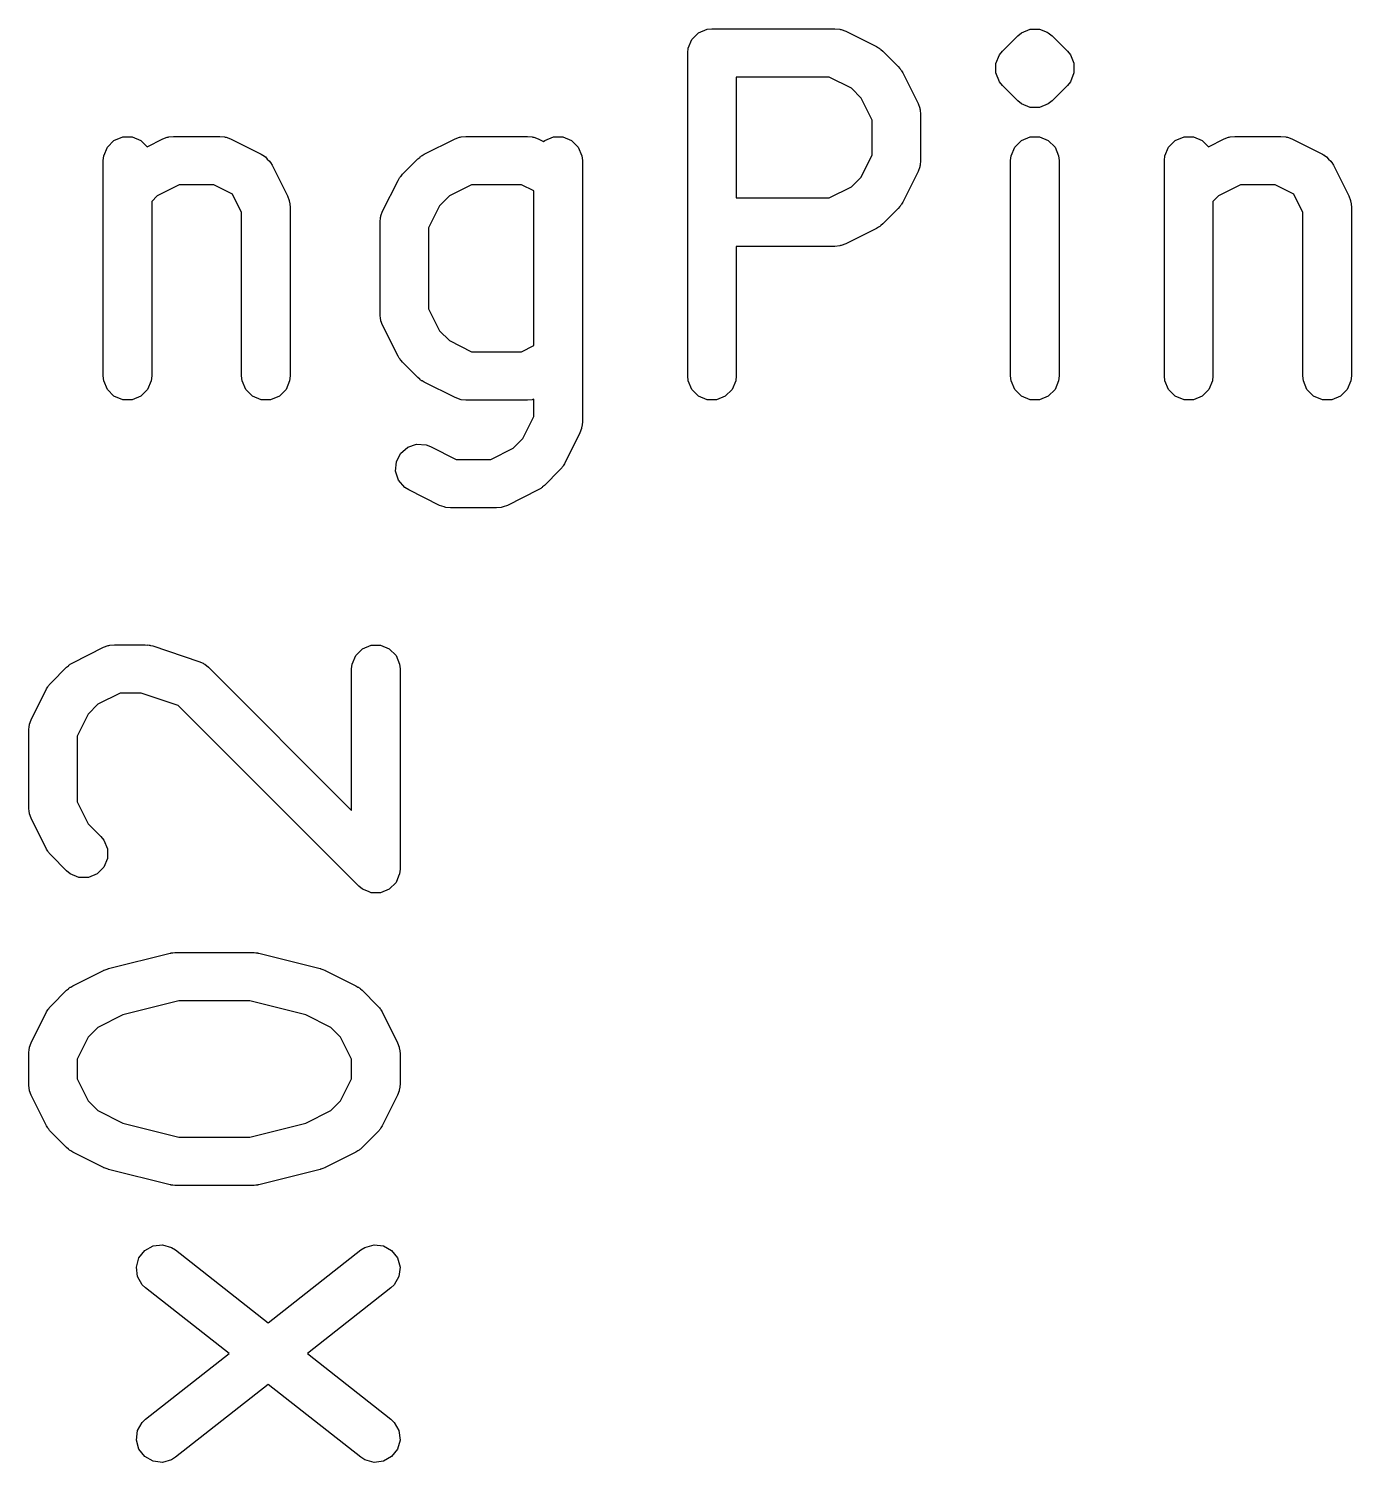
# Model space of a CAD drawing. Extents: x 0.58 to 7.69, y -5.21 to -0.56.
# Drawn here: x 7.1463 to 7.3076, y -0.7365 to -0.5617 of the extents above; entities that cross this region are included whole.
import ezdxf

# ---------------------------------------------------------------- set-up
doc = ezdxf.new("R2010")
doc.units = 0
doc.header["$MEASUREMENT"] = 0
doc.layers.add('BLACK', color=7, linetype='CONTINUOUS')

msp = doc.modelspace()

# ---------------------------------------------------------------- linework, layer by layer
at = {"layer": 'BLACK', "linetype": 'CONTINUOUS'}
for p, q in [((7.22717, -0.56306), (7.22798, -0.56225)), ((7.22798, -0.56225), (7.22905, -0.56181)), ((7.22905, -0.56181), (7.22962, -0.56175)), ((7.22962, -0.56175), (7.24462, -0.56175)), ((7.24462, -0.56175), (7.2452, -0.56181)), ((7.2452, -0.56181), (7.2453, -0.56185)), ((7.2453, -0.56185), (7.2454, -0.56185)), ((7.2454, -0.56185), (7.24594, -0.56206)), ((7.24594, -0.56206), (7.24969, -0.56394)), ((7.26691, -0.56261), (7.26735, -0.56225)), ((7.26735, -0.56225), (7.26842, -0.56181)), ((7.26842, -0.56181), (7.26957, -0.56181)), ((7.26957, -0.56181), (7.26957, -0.56181)), ((7.26957, -0.56181), (7.27047, -0.56218)), ((7.27047, -0.56218), (7.27063, -0.56225)), ((7.27063, -0.56225), (7.27108, -0.56261)), ((7.22667, -0.5647), (7.22673, -0.56413)), ((7.22673, -0.56413), (7.22717, -0.56306)), ((7.24969, -0.56394), (7.24994, -0.56409)), ((7.24994, -0.56409), (7.25001, -0.56412)), ((7.25001, -0.56412), (7.25009, -0.56419)), ((7.25009, -0.56419), (7.25018, -0.56424)), ((7.25018, -0.56424), (7.25023, -0.5643)), ((7.25023, -0.5643), (7.25046, -0.56449)), ((7.26503, -0.56449), (7.26691, -0.56261)), ((7.27108, -0.56261), (7.27296, -0.56449)), ((7.22667, -0.60407), (7.22667, -0.5647)), ((7.25046, -0.56449), (7.25233, -0.56636)), ((7.26422, -0.566), (7.26466, -0.56494)), ((7.26422, -0.56715), (7.26422, -0.566)), ((7.26466, -0.56494), (7.26503, -0.56449)), ((7.27296, -0.56449), (7.27332, -0.56494)), ((7.27332, -0.56494), (7.27374, -0.56595)), ((7.27374, -0.56595), (7.27376, -0.566)), ((7.27376, -0.566), (7.27376, -0.56715)), ((7.24392, -0.56765), (7.23258, -0.56765)), ((7.23258, -0.56765), (7.23258, -0.58237)), ((7.24662, -0.569), (7.24392, -0.56765)), ((7.25233, -0.56636), (7.25252, -0.56659)), ((7.25252, -0.56659), (7.25258, -0.56664)), ((7.25258, -0.56664), (7.25263, -0.56673)), ((7.25263, -0.56673), (7.2527, -0.56681)), ((7.2527, -0.56681), (7.25273, -0.56688)), ((7.25273, -0.56688), (7.25289, -0.56713)), ((7.25289, -0.56713), (7.25476, -0.57088)), ((7.26466, -0.56822), (7.26422, -0.56715)), ((7.27376, -0.56715), (7.27332, -0.56822)), ((7.24782, -0.5702), (7.24662, -0.569)), ((7.26503, -0.56866), (7.26466, -0.56822)), ((7.26691, -0.57054), (7.26503, -0.56866)), ((7.27296, -0.56866), (7.27108, -0.57054)), ((7.27332, -0.56822), (7.27296, -0.56866)), ((7.24917, -0.5729), (7.24782, -0.5702)), ((7.25476, -0.57088), (7.25497, -0.57142)), ((7.26735, -0.57091), (7.26691, -0.57054)), ((7.26842, -0.57135), (7.26735, -0.57091)), ((7.27063, -0.57091), (7.26957, -0.57135)), ((7.27108, -0.57054), (7.27063, -0.57091)), ((7.24917, -0.57713), (7.24917, -0.5729)), ((7.25497, -0.57142), (7.25498, -0.57153)), ((7.25498, -0.57153), (7.25502, -0.57162)), ((7.25502, -0.57162), (7.25507, -0.5722)), ((7.25507, -0.5722), (7.25507, -0.57782)), ((7.26957, -0.57135), (7.26842, -0.57135)), ((7.26842, -0.57135), (7.26842, -0.57135)), ((7.26957, -0.57135), (7.26957, -0.57135)), ((7.15549, -0.57725), (7.15593, -0.57618)), ((7.15593, -0.57618), (7.15674, -0.57537)), ((7.15674, -0.57537), (7.15781, -0.57493)), ((7.15781, -0.57493), (7.15896, -0.57493)), ((7.15896, -0.57493), (7.16002, -0.57537)), ((7.16002, -0.57537), (7.16079, -0.57613)), ((7.16079, -0.57613), (7.16269, -0.57518)), ((7.16269, -0.57518), (7.16323, -0.57498)), ((7.16323, -0.57498), (7.16333, -0.57497)), ((7.16333, -0.57497), (7.16343, -0.57493)), ((7.16343, -0.57493), (7.16401, -0.57487)), ((7.16401, -0.57487), (7.16963, -0.57487)), ((7.16963, -0.57487), (7.17021, -0.57493)), ((7.17021, -0.57493), (7.17031, -0.57497)), ((7.17031, -0.57497), (7.17041, -0.57498)), ((7.17041, -0.57498), (7.17095, -0.57518)), ((7.17095, -0.57518), (7.1747, -0.57706)), ((7.19456, -0.57706), (7.19831, -0.57518)), ((7.19831, -0.57518), (7.19885, -0.57498)), ((7.19885, -0.57498), (7.19895, -0.57497)), ((7.19895, -0.57497), (7.19905, -0.57493)), ((7.19905, -0.57493), (7.19963, -0.57487)), ((7.19963, -0.57487), (7.20713, -0.57487)), ((7.20713, -0.57487), (7.2077, -0.57493)), ((7.2077, -0.57493), (7.2078, -0.57497)), ((7.2078, -0.57497), (7.20791, -0.57498)), ((7.20791, -0.57498), (7.20845, -0.57518)), ((7.20845, -0.57518), (7.2091, -0.57551)), ((7.2091, -0.57551), (7.20924, -0.57537)), ((7.20924, -0.57537), (7.2103, -0.57493)), ((7.2103, -0.57493), (7.21145, -0.57493)), ((7.21145, -0.57493), (7.21252, -0.57537)), ((7.21252, -0.57537), (7.21333, -0.57618)), ((7.21333, -0.57618), (7.21377, -0.57725)), ((7.2661, -0.57725), (7.26654, -0.57618)), ((7.26654, -0.57618), (7.26735, -0.57537)), ((7.26735, -0.57537), (7.26842, -0.57493)), ((7.26842, -0.57493), (7.26957, -0.57493)), ((7.26957, -0.57493), (7.27063, -0.57537)), ((7.27063, -0.57537), (7.27145, -0.57618)), ((7.27145, -0.57618), (7.27189, -0.57725)), ((7.28485, -0.57725), (7.28529, -0.57618)), ((7.28529, -0.57618), (7.2861, -0.57537)), ((7.2861, -0.57537), (7.28717, -0.57493)), ((7.28717, -0.57493), (7.28832, -0.57493)), ((7.28832, -0.57493), (7.28938, -0.57537)), ((7.28938, -0.57537), (7.29015, -0.57613)), ((7.29015, -0.57613), (7.29205, -0.57518)), ((7.29205, -0.57518), (7.29259, -0.57498)), ((7.29259, -0.57498), (7.29269, -0.57497)), ((7.29269, -0.57497), (7.29279, -0.57493)), ((7.29279, -0.57493), (7.29337, -0.57487)), ((7.29337, -0.57487), (7.29899, -0.57487)), ((7.29899, -0.57487), (7.29957, -0.57493)), ((7.29957, -0.57493), (7.29966, -0.57497)), ((7.29966, -0.57497), (7.29977, -0.57498)), ((7.29977, -0.57498), (7.30031, -0.57518)), ((7.30031, -0.57518), (7.30406, -0.57706)), ((7.15543, -0.57782), (7.15549, -0.57725)), ((7.15543, -0.60407), (7.15543, -0.57782)), ((7.1747, -0.57706), (7.1748, -0.57712)), ((7.1748, -0.57712), (7.17484, -0.57713)), ((7.17484, -0.57713), (7.1749, -0.57718)), ((7.1749, -0.57718), (7.17519, -0.57737)), ((7.17519, -0.57737), (7.17543, -0.57765)), ((7.17543, -0.57765), (7.17571, -0.57789)), ((7.17571, -0.57789), (7.1759, -0.57818)), ((7.1759, -0.57818), (7.17595, -0.57824)), ((7.17595, -0.57824), (7.17596, -0.57828)), ((7.17596, -0.57828), (7.17602, -0.57838)), ((7.19192, -0.57949), (7.19379, -0.57761)), ((7.19379, -0.57761), (7.19402, -0.57743)), ((7.19402, -0.57743), (7.19407, -0.57737)), ((7.19407, -0.57737), (7.19416, -0.57731)), ((7.19416, -0.57731), (7.19424, -0.57724)), ((7.19424, -0.57724), (7.19431, -0.57721)), ((7.19431, -0.57721), (7.19456, -0.57706)), ((7.21377, -0.57725), (7.21383, -0.57782)), ((7.21383, -0.57782), (7.21383, -0.6097)), ((7.24782, -0.57983), (7.24917, -0.57713)), ((7.25507, -0.57782), (7.25502, -0.5784)), ((7.26604, -0.57782), (7.2661, -0.57725)), ((7.26604, -0.60407), (7.26604, -0.57782)), ((7.27189, -0.57725), (7.27195, -0.57782)), ((7.27195, -0.57782), (7.27195, -0.60407)), ((7.28479, -0.57782), (7.28485, -0.57725)), ((7.28479, -0.60407), (7.28479, -0.57782)), ((7.30406, -0.57706), (7.30416, -0.57712)), ((7.30416, -0.57712), (7.3042, -0.57713)), ((7.3042, -0.57713), (7.30426, -0.57718)), ((7.30426, -0.57718), (7.30455, -0.57737)), ((7.30455, -0.57737), (7.30479, -0.57765)), ((7.30479, -0.57765), (7.30507, -0.57789)), ((7.30507, -0.57789), (7.30526, -0.57818)), ((7.30526, -0.57818), (7.3053, -0.57824)), ((7.3053, -0.57824), (7.30532, -0.57828)), ((7.30532, -0.57828), (7.30538, -0.57838)), ((7.17602, -0.57838), (7.1779, -0.58213)), ((7.19136, -0.58025), (7.19152, -0.58001)), ((7.19152, -0.58001), (7.19155, -0.57993)), ((7.19155, -0.57993), (7.19161, -0.57985)), ((7.19161, -0.57985), (7.19167, -0.57976)), ((7.19167, -0.57976), (7.19173, -0.57971)), ((7.19173, -0.57971), (7.19192, -0.57949)), ((7.24662, -0.58102), (7.24782, -0.57983)), ((7.25476, -0.57915), (7.25289, -0.58289)), ((7.25497, -0.5786), (7.25476, -0.57915)), ((7.25498, -0.5785), (7.25497, -0.5786)), ((7.25502, -0.5784), (7.25498, -0.5785)), ((7.30538, -0.57838), (7.30726, -0.58213)), ((7.1647, -0.58078), (7.16201, -0.58213)), ((7.16893, -0.58078), (7.1647, -0.58078)), ((7.17118, -0.5819), (7.16893, -0.58078)), ((7.18949, -0.584), (7.19136, -0.58025)), ((7.20032, -0.58078), (7.19763, -0.58213)), ((7.20643, -0.58078), (7.20032, -0.58078)), ((7.20792, -0.58152), (7.20643, -0.58078)), ((7.20792, -0.60037), (7.20792, -0.58152)), ((7.24392, -0.58237), (7.24662, -0.58102)), ((7.29406, -0.58078), (7.29137, -0.58213)), ((7.29829, -0.58078), (7.29406, -0.58078)), ((7.30054, -0.5819), (7.29829, -0.58078)), ((7.16201, -0.58213), (7.16134, -0.5828)), ((7.16134, -0.5828), (7.16134, -0.60407)), ((7.1723, -0.58415), (7.17118, -0.5819)), ((7.1779, -0.58213), (7.1781, -0.58267)), ((7.1781, -0.58267), (7.17811, -0.58278)), ((7.17811, -0.58278), (7.17815, -0.58287)), ((7.17815, -0.58287), (7.17821, -0.58345)), ((7.17821, -0.58345), (7.17821, -0.60407)), ((7.19643, -0.58332), (7.19508, -0.58602)), ((7.19763, -0.58213), (7.19643, -0.58332)), ((7.23258, -0.58237), (7.24392, -0.58237)), ((7.25252, -0.58344), (7.25233, -0.58366)), ((7.25258, -0.58338), (7.25252, -0.58344)), ((7.25263, -0.5833), (7.25258, -0.58338)), ((7.2527, -0.58321), (7.25263, -0.5833)), ((7.25273, -0.58314), (7.2527, -0.58321)), ((7.25289, -0.58289), (7.25273, -0.58314)), ((7.29137, -0.58213), (7.29069, -0.5828)), ((7.29069, -0.5828), (7.29069, -0.60407)), ((7.30166, -0.58415), (7.30054, -0.5819)), ((7.30726, -0.58213), (7.30746, -0.58267)), ((7.30746, -0.58267), (7.30747, -0.58278)), ((7.30747, -0.58278), (7.30751, -0.58287)), ((7.30751, -0.58287), (7.30757, -0.58345)), ((7.30757, -0.58345), (7.30757, -0.60407)), ((7.1723, -0.60407), (7.1723, -0.58415)), ((7.18918, -0.58532), (7.18923, -0.58475)), ((7.18923, -0.58475), (7.18927, -0.58465)), ((7.18927, -0.58465), (7.18928, -0.58454)), ((7.18928, -0.58454), (7.18949, -0.584)), ((7.25233, -0.58366), (7.25046, -0.58554)), ((7.30166, -0.60407), (7.30166, -0.58415)), ((7.18918, -0.59657), (7.18918, -0.58532)), ((7.19508, -0.58602), (7.19508, -0.59588)), ((7.24969, -0.58609), (7.24594, -0.58796)), ((7.24994, -0.58593), (7.24969, -0.58609)), ((7.25001, -0.5859), (7.24994, -0.58593)), ((7.25009, -0.58584), (7.25001, -0.5859)), ((7.25018, -0.58578), (7.25009, -0.58584)), ((7.25023, -0.58572), (7.25018, -0.58578)), ((7.25046, -0.58554), (7.25023, -0.58572)), ((7.24462, -0.58828), (7.23258, -0.58828)), ((7.23258, -0.58828), (7.23258, -0.60407)), ((7.2452, -0.58822), (7.24462, -0.58828)), ((7.2453, -0.58818), (7.2452, -0.58822)), ((7.2454, -0.58817), (7.2453, -0.58818)), ((7.24594, -0.58796), (7.2454, -0.58817)), ((7.18923, -0.59715), (7.18918, -0.59657)), ((7.18927, -0.59725), (7.18923, -0.59715)), ((7.18928, -0.59735), (7.18927, -0.59725)), ((7.18949, -0.59789), (7.18928, -0.59735)), ((7.19508, -0.59588), (7.19643, -0.59857)), ((7.19136, -0.60164), (7.18949, -0.59789)), ((7.19643, -0.59857), (7.19763, -0.59977)), ((7.19763, -0.59977), (7.20032, -0.60112)), ((7.20643, -0.60112), (7.20792, -0.60037)), ((7.19152, -0.60189), (7.19136, -0.60164)), ((7.19155, -0.60196), (7.19152, -0.60189)), ((7.19161, -0.60204), (7.19155, -0.60196)), ((7.19167, -0.60213), (7.19161, -0.60204)), ((7.19173, -0.60218), (7.19167, -0.60213)), ((7.19192, -0.60241), (7.19173, -0.60218)), ((7.19379, -0.60428), (7.19192, -0.60241)), ((7.20032, -0.60112), (7.20643, -0.60112)), ((7.15549, -0.60465), (7.15543, -0.60407)), ((7.16134, -0.60407), (7.16128, -0.60465)), ((7.17236, -0.60465), (7.1723, -0.60407)), ((7.17821, -0.60407), (7.17815, -0.60465)), ((7.19402, -0.60447), (7.19379, -0.60428)), ((7.19407, -0.60453), (7.19402, -0.60447)), ((7.22673, -0.60465), (7.22667, -0.60407)), ((7.23258, -0.60407), (7.23252, -0.60465)), ((7.2661, -0.60465), (7.26604, -0.60407)), ((7.27195, -0.60407), (7.27189, -0.60465)), ((7.28485, -0.60465), (7.28479, -0.60407)), ((7.29069, -0.60407), (7.29064, -0.60465)), ((7.30172, -0.60465), (7.30166, -0.60407)), ((7.30757, -0.60407), (7.30751, -0.60465)), ((7.15593, -0.60571), (7.15549, -0.60465)), ((7.15674, -0.60653), (7.15593, -0.60571)), ((7.16084, -0.60571), (7.16002, -0.60653)), ((7.16128, -0.60465), (7.16084, -0.60571)), ((7.1728, -0.60571), (7.17236, -0.60465)), ((7.17361, -0.60653), (7.1728, -0.60571)), ((7.17771, -0.60571), (7.1769, -0.60653)), ((7.17815, -0.60465), (7.17771, -0.60571)), ((7.19416, -0.60459), (7.19407, -0.60453)), ((7.19424, -0.60465), (7.19416, -0.60459)), ((7.19431, -0.60468), (7.19424, -0.60465)), ((7.19456, -0.60484), (7.19431, -0.60468)), ((7.19831, -0.60671), (7.19456, -0.60484)), ((7.22717, -0.60571), (7.22673, -0.60465)), ((7.22798, -0.60653), (7.22717, -0.60571)), ((7.23208, -0.60571), (7.23126, -0.60653)), ((7.23252, -0.60465), (7.23208, -0.60571)), ((7.26654, -0.60571), (7.2661, -0.60465)), ((7.26735, -0.60653), (7.26654, -0.60571)), ((7.27145, -0.60571), (7.27063, -0.60653)), ((7.27189, -0.60465), (7.27145, -0.60571)), ((7.28529, -0.60571), (7.28485, -0.60465)), ((7.2861, -0.60653), (7.28529, -0.60571)), ((7.2902, -0.60571), (7.28938, -0.60653)), ((7.29064, -0.60465), (7.2902, -0.60571)), ((7.30216, -0.60571), (7.30172, -0.60465)), ((7.30297, -0.60653), (7.30216, -0.60571)), ((7.30707, -0.60571), (7.30625, -0.60653)), ((7.30751, -0.60465), (7.30707, -0.60571)), ((7.15781, -0.60697), (7.15674, -0.60653)), ((7.15896, -0.60697), (7.15781, -0.60697)), ((7.16002, -0.60653), (7.15896, -0.60697)), ((7.17468, -0.60697), (7.17361, -0.60653)), ((7.17583, -0.60697), (7.17468, -0.60697)), ((7.1769, -0.60653), (7.17583, -0.60697)), ((7.19885, -0.60692), (7.19831, -0.60671)), ((7.19895, -0.60693), (7.19885, -0.60692)), ((7.19905, -0.60697), (7.19895, -0.60693)), ((7.19963, -0.60702), (7.19905, -0.60697)), ((7.20713, -0.60702), (7.19963, -0.60702)), ((7.2077, -0.60697), (7.20713, -0.60702)), ((7.2078, -0.60693), (7.2077, -0.60697)), ((7.20791, -0.60692), (7.2078, -0.60693)), ((7.20792, -0.60691), (7.20791, -0.60692)), ((7.20792, -0.609), (7.20792, -0.60691)), ((7.22905, -0.60697), (7.22798, -0.60653)), ((7.2302, -0.60697), (7.22905, -0.60697)), ((7.23126, -0.60653), (7.2302, -0.60697)), ((7.26842, -0.60697), (7.26735, -0.60653)), ((7.26957, -0.60697), (7.26842, -0.60697)), ((7.27063, -0.60653), (7.26957, -0.60697)), ((7.28717, -0.60697), (7.2861, -0.60653)), ((7.28832, -0.60697), (7.28717, -0.60697)), ((7.28938, -0.60653), (7.28832, -0.60697)), ((7.30404, -0.60697), (7.30297, -0.60653)), ((7.30519, -0.60697), (7.30404, -0.60697)), ((7.30625, -0.60653), (7.30519, -0.60697)), ((7.20657, -0.6117), (7.20792, -0.609)), ((7.21383, -0.6097), (7.21377, -0.61027)), ((7.21352, -0.61102), (7.21164, -0.61477)), ((7.21372, -0.61048), (7.21352, -0.61102)), ((7.21373, -0.61037), (7.21372, -0.61048)), ((7.21377, -0.61027), (7.21373, -0.61037)), ((7.19167, -0.61351), (7.19254, -0.61275)), ((7.19254, -0.61275), (7.19363, -0.61239)), ((7.19363, -0.61239), (7.19478, -0.61247)), ((7.19478, -0.61247), (7.19532, -0.61268)), ((7.19532, -0.61268), (7.19845, -0.61424)), ((7.20268, -0.61424), (7.20538, -0.61289)), ((7.20538, -0.61289), (7.20657, -0.6117)), ((7.19107, -0.61569), (7.19116, -0.61454)), ((7.19116, -0.61454), (7.19167, -0.61351)), ((7.19845, -0.61424), (7.20268, -0.61424)), ((7.21164, -0.61477), (7.21149, -0.61501)), ((7.19144, -0.61678), (7.19107, -0.61569)), ((7.21109, -0.61553), (7.20921, -0.61741)), ((7.21127, -0.61531), (7.21109, -0.61553)), ((7.21133, -0.61526), (7.21127, -0.61531)), ((7.21139, -0.61517), (7.21133, -0.61526)), ((7.21146, -0.61509), (7.21139, -0.61517)), ((7.21149, -0.61501), (7.21146, -0.61509)), ((7.19219, -0.61765), (7.19144, -0.61678)), ((7.19268, -0.61796), (7.19219, -0.61765)), ((7.19643, -0.61984), (7.19268, -0.61796)), ((7.20845, -0.61796), (7.2047, -0.61984)), ((7.20869, -0.61781), (7.20845, -0.61796)), ((7.20877, -0.61778), (7.20869, -0.61781)), ((7.20885, -0.61771), (7.20877, -0.61778)), ((7.20894, -0.61765), (7.20885, -0.61771)), ((7.20899, -0.61759), (7.20894, -0.61765)), ((7.20921, -0.61741), (7.20899, -0.61759)), ((7.19697, -0.62004), (7.19643, -0.61984)), ((7.19708, -0.62005), (7.19697, -0.62004)), ((7.19718, -0.62009), (7.19708, -0.62005)), ((7.19775, -0.62015), (7.19718, -0.62009)), ((7.20338, -0.62015), (7.19775, -0.62015)), ((7.20395, -0.62009), (7.20338, -0.62015)), ((7.20405, -0.62005), (7.20395, -0.62009)), ((7.20416, -0.62004), (7.20405, -0.62005)), ((7.2047, -0.61984), (7.20416, -0.62004)), ((7.15172, -0.63902), (7.15547, -0.63714)), ((7.15547, -0.63714), (7.15601, -0.63694)), ((7.15601, -0.63694), (7.15612, -0.63693)), ((7.15612, -0.63693), (7.15622, -0.63689)), ((7.15622, -0.63689), (7.15679, -0.63683)), ((7.15679, -0.63683), (7.16054, -0.63683)), ((7.16054, -0.63683), (7.16083, -0.63686)), ((7.16083, -0.63686), (7.16091, -0.63685)), ((7.16091, -0.63685), (7.16101, -0.63688)), ((7.16101, -0.63688), (7.16112, -0.63689)), ((7.16112, -0.63689), (7.16119, -0.63692)), ((7.16119, -0.63692), (7.16147, -0.63698)), ((7.16147, -0.63698), (7.1671, -0.63886)), ((7.18621, -0.63814), (7.18702, -0.63733)), ((7.18702, -0.63733), (7.18809, -0.63689)), ((7.18809, -0.63689), (7.18924, -0.63689)), ((7.18924, -0.63689), (7.1903, -0.63733)), ((7.1903, -0.63733), (7.19112, -0.63814)), ((7.15095, -0.63957), (7.15118, -0.63938)), ((7.15118, -0.63938), (7.15123, -0.63933)), ((7.15123, -0.63933), (7.15132, -0.63927)), ((7.15132, -0.63927), (7.1514, -0.6392)), ((7.1514, -0.6392), (7.15147, -0.63917)), ((7.15147, -0.63917), (7.15172, -0.63902)), ((7.1671, -0.63886), (7.16763, -0.63909)), ((7.16763, -0.63909), (7.16771, -0.63916)), ((7.16771, -0.63916), (7.16781, -0.6392)), ((7.16781, -0.6392), (7.16825, -0.63957)), ((7.18571, -0.63978), (7.18577, -0.63921)), ((7.18577, -0.63921), (7.18621, -0.63814)), ((7.19112, -0.63814), (7.19156, -0.63921)), ((7.19156, -0.63921), (7.19161, -0.63978)), ((7.14908, -0.64145), (7.15095, -0.63957)), ((7.16825, -0.63957), (7.18571, -0.65703)), ((7.18571, -0.65703), (7.18571, -0.63978)), ((7.19161, -0.63978), (7.19161, -0.66416)), ((7.14665, -0.64596), (7.14853, -0.64221)), ((7.14853, -0.64221), (7.14868, -0.64196)), ((7.14868, -0.64196), (7.14871, -0.64189)), ((7.14871, -0.64189), (7.14878, -0.64181)), ((7.14878, -0.64181), (7.14883, -0.64172)), ((7.14883, -0.64172), (7.14889, -0.64167)), ((7.14889, -0.64167), (7.14908, -0.64145)), ((7.15749, -0.64274), (7.15479, -0.64409)), ((7.16006, -0.64274), (7.15749, -0.64274)), ((7.16457, -0.64424), (7.16006, -0.64274)), ((7.15479, -0.64409), (7.15359, -0.64528)), ((7.18657, -0.66624), (7.16457, -0.64424)), ((7.14644, -0.6465), (7.14665, -0.64596)), ((7.15359, -0.64528), (7.15224, -0.64798)), ((7.14634, -0.64728), (7.1464, -0.64671)), ((7.14634, -0.65666), (7.14634, -0.64728)), ((7.1464, -0.64671), (7.14644, -0.64661)), ((7.14644, -0.64661), (7.14644, -0.6465)), ((7.15224, -0.64798), (7.15224, -0.65596)), ((7.1464, -0.65723), (7.14634, -0.65666)), ((7.15224, -0.65596), (7.15359, -0.65866)), ((7.14644, -0.65733), (7.1464, -0.65723)), ((7.14644, -0.65744), (7.14644, -0.65733)), ((7.14665, -0.65798), (7.14644, -0.65744)), ((7.14853, -0.66173), (7.14665, -0.65798)), ((7.15359, -0.65866), (7.15513, -0.66019)), ((7.15513, -0.66019), (7.1555, -0.66064)), ((7.14868, -0.66197), (7.14853, -0.66173)), ((7.14871, -0.66205), (7.14868, -0.66197)), ((7.14878, -0.66213), (7.14871, -0.66205)), ((7.14883, -0.66222), (7.14878, -0.66213)), ((7.1555, -0.66064), (7.15594, -0.6617)), ((7.15594, -0.6617), (7.15594, -0.66286)), ((7.14889, -0.66227), (7.14883, -0.66222)), ((7.14908, -0.66249), (7.14889, -0.66227)), ((7.15095, -0.66437), (7.14908, -0.66249)), ((7.1555, -0.66392), (7.15468, -0.66474)), ((7.15594, -0.66286), (7.1555, -0.66392)), ((7.1514, -0.66474), (7.15095, -0.66437)), ((7.15247, -0.66518), (7.1514, -0.66474)), ((7.15362, -0.66518), (7.15247, -0.66518)), ((7.15468, -0.66474), (7.15362, -0.66518)), ((7.19143, -0.66504), (7.19112, -0.6658)), ((7.19156, -0.66473), (7.19143, -0.66504)), ((7.19161, -0.66416), (7.19156, -0.66473)), ((7.18702, -0.66661), (7.18657, -0.66624)), ((7.18777, -0.66692), (7.18702, -0.66661)), ((7.18809, -0.66705), (7.18777, -0.66692)), ((7.18924, -0.66705), (7.18809, -0.66705)), ((7.18809, -0.66705), (7.18809, -0.66705)), ((7.1903, -0.66661), (7.18924, -0.66705)), ((7.19112, -0.6658), (7.1903, -0.66661)), ((7.16357, -0.67441), (7.16367, -0.6744)), ((7.16367, -0.6744), (7.16371, -0.67438)), ((7.16371, -0.67438), (7.16393, -0.67436)), ((7.16393, -0.67436), (7.16415, -0.67433)), ((7.16415, -0.67433), (7.16419, -0.67434)), ((7.16419, -0.67434), (7.16429, -0.67433)), ((7.16429, -0.67433), (7.17366, -0.67433)), ((7.17366, -0.67433), (7.17376, -0.67434)), ((7.17376, -0.67434), (7.17381, -0.67433)), ((7.17381, -0.67433), (7.17402, -0.67436)), ((7.17402, -0.67436), (7.17424, -0.67438)), ((7.17424, -0.67438), (7.17428, -0.6744)), ((7.17428, -0.6744), (7.17438, -0.67441)), ((7.15607, -0.67629), (7.16357, -0.67441)), ((7.17438, -0.67441), (7.18188, -0.67629)), ((7.15172, -0.67839), (7.15547, -0.67651)), ((7.15547, -0.67651), (7.15551, -0.6765)), ((7.15551, -0.6765), (7.15553, -0.67648)), ((7.15553, -0.67648), (7.15577, -0.6764)), ((7.15577, -0.6764), (7.15601, -0.67631)), ((7.15601, -0.67631), (7.15603, -0.6763)), ((7.15603, -0.6763), (7.15607, -0.67629)), ((7.18188, -0.67629), (7.18192, -0.6763)), ((7.18192, -0.6763), (7.18194, -0.67631)), ((7.18194, -0.67631), (7.18218, -0.6764)), ((7.18218, -0.6764), (7.18242, -0.67648)), ((7.18242, -0.67648), (7.18244, -0.6765)), ((7.18244, -0.6765), (7.18248, -0.67651)), ((7.18248, -0.67651), (7.18623, -0.67839)), ((7.14908, -0.68082), (7.15095, -0.67894)), ((7.15095, -0.67894), (7.15118, -0.67875)), ((7.15118, -0.67875), (7.15123, -0.6787)), ((7.15123, -0.6787), (7.15132, -0.67864)), ((7.15132, -0.67864), (7.1514, -0.67857)), ((7.1514, -0.67857), (7.15147, -0.67854)), ((7.15147, -0.67854), (7.15172, -0.67839)), ((7.18623, -0.67839), (7.18648, -0.67854)), ((7.18648, -0.67854), (7.18655, -0.67857)), ((7.18655, -0.67857), (7.18663, -0.67864)), ((7.18663, -0.67864), (7.18672, -0.6787)), ((7.18672, -0.6787), (7.18677, -0.67875)), ((7.18677, -0.67875), (7.187, -0.67894)), ((7.187, -0.67894), (7.18888, -0.68082)), ((7.14853, -0.68158), (7.14868, -0.68133)), ((7.14868, -0.68133), (7.14871, -0.68126)), ((7.14871, -0.68126), (7.14878, -0.68118)), ((7.14878, -0.68118), (7.14883, -0.68109)), ((7.14883, -0.68109), (7.14889, -0.68104)), ((7.14889, -0.68104), (7.14908, -0.68082)), ((7.16465, -0.68023), (7.15782, -0.68194)), ((7.1733, -0.68023), (7.16465, -0.68023)), ((7.18013, -0.68194), (7.1733, -0.68023)), ((7.18888, -0.68082), (7.18906, -0.68104)), ((7.18906, -0.68104), (7.18912, -0.68109)), ((7.18912, -0.68109), (7.18918, -0.68118)), ((7.18918, -0.68118), (7.18924, -0.68126)), ((7.18924, -0.68126), (7.18927, -0.68133)), ((7.18927, -0.68133), (7.18943, -0.68158)), ((7.14665, -0.68533), (7.14853, -0.68158)), ((7.15782, -0.68194), (7.15479, -0.68346)), ((7.18316, -0.68346), (7.18013, -0.68194)), ((7.18943, -0.68158), (7.1913, -0.68533)), ((7.15359, -0.68465), (7.15224, -0.68735)), ((7.15479, -0.68346), (7.15359, -0.68465)), ((7.18436, -0.68465), (7.18316, -0.68346)), ((7.18571, -0.68735), (7.18436, -0.68465)), ((7.14634, -0.68665), (7.1464, -0.68608)), ((7.1464, -0.68608), (7.14644, -0.68598)), ((7.14644, -0.68587), (7.14665, -0.68533)), ((7.14644, -0.68598), (7.14644, -0.68587)), ((7.1913, -0.68533), (7.19151, -0.68587)), ((7.19151, -0.68587), (7.19152, -0.68598)), ((7.19152, -0.68598), (7.19156, -0.68608)), ((7.19156, -0.68608), (7.19161, -0.68665)), ((7.14634, -0.6904), (7.14634, -0.68665)), ((7.15224, -0.68735), (7.15224, -0.68971)), ((7.18571, -0.68971), (7.18571, -0.68735)), ((7.19161, -0.68665), (7.19161, -0.6904)), ((7.15224, -0.68971), (7.15359, -0.6924)), ((7.18436, -0.6924), (7.18571, -0.68971)), ((7.1464, -0.69098), (7.14634, -0.6904)), ((7.14644, -0.69108), (7.1464, -0.69098)), ((7.14644, -0.69118), (7.14644, -0.69108)), ((7.14665, -0.69172), (7.14644, -0.69118)), ((7.14853, -0.69547), (7.14665, -0.69172)), ((7.1913, -0.69172), (7.18943, -0.69547)), ((7.19151, -0.69118), (7.1913, -0.69172)), ((7.19152, -0.69108), (7.19151, -0.69118)), ((7.19156, -0.69098), (7.19152, -0.69108)), ((7.19161, -0.6904), (7.19156, -0.69098)), ((7.15359, -0.6924), (7.15479, -0.6936)), ((7.15479, -0.6936), (7.15782, -0.69512)), ((7.18013, -0.69512), (7.18316, -0.6936)), ((7.18316, -0.6936), (7.18436, -0.6924)), ((7.15782, -0.69512), (7.16465, -0.69682)), ((7.1733, -0.69682), (7.18013, -0.69512)), ((7.14868, -0.69572), (7.14853, -0.69547)), ((7.14871, -0.69579), (7.14868, -0.69572)), ((7.14878, -0.69587), (7.14871, -0.69579)), ((7.14883, -0.69596), (7.14878, -0.69587)), ((7.14889, -0.69601), (7.14883, -0.69596)), ((7.14908, -0.69624), (7.14889, -0.69601)), ((7.15095, -0.69811), (7.14908, -0.69624)), ((7.16465, -0.69682), (7.1733, -0.69682)), ((7.18888, -0.69624), (7.187, -0.69811)), ((7.18906, -0.69601), (7.18888, -0.69624)), ((7.18912, -0.69596), (7.18906, -0.69601)), ((7.18918, -0.69587), (7.18912, -0.69596)), ((7.18924, -0.69579), (7.18918, -0.69587)), ((7.18927, -0.69572), (7.18924, -0.69579)), ((7.18943, -0.69547), (7.18927, -0.69572)), ((7.15118, -0.6983), (7.15095, -0.69811)), ((7.15123, -0.69836), (7.15118, -0.6983)), ((7.15132, -0.69842), (7.15123, -0.69836)), ((7.1514, -0.69848), (7.15132, -0.69842)), ((7.15147, -0.69851), (7.1514, -0.69848)), ((7.15172, -0.69867), (7.15147, -0.69851)), ((7.15547, -0.70054), (7.15172, -0.69867)), ((7.18623, -0.69867), (7.18248, -0.70054)), ((7.18648, -0.69851), (7.18623, -0.69867)), ((7.18655, -0.69848), (7.18648, -0.69851)), ((7.18663, -0.69842), (7.18655, -0.69848)), ((7.18672, -0.69836), (7.18663, -0.69842)), ((7.18677, -0.6983), (7.18672, -0.69836)), ((7.187, -0.69811), (7.18677, -0.6983)), ((7.15551, -0.70056), (7.15547, -0.70054)), ((7.15553, -0.70057), (7.15551, -0.70056)), ((7.15577, -0.70066), (7.15553, -0.70057)), ((7.18242, -0.70057), (7.18218, -0.70066)), ((7.18244, -0.70056), (7.18242, -0.70057)), ((7.18248, -0.70054), (7.18244, -0.70056)), ((7.15601, -0.70075), (7.15577, -0.70066)), ((7.15603, -0.70075), (7.15601, -0.70075)), ((7.15607, -0.70077), (7.15603, -0.70075)), ((7.16357, -0.70264), (7.15607, -0.70077)), ((7.18188, -0.70077), (7.17438, -0.70264)), ((7.18192, -0.70075), (7.18188, -0.70077)), ((7.18194, -0.70075), (7.18192, -0.70075)), ((7.18218, -0.70066), (7.18194, -0.70075)), ((7.16367, -0.70266), (7.16357, -0.70264)), ((7.16371, -0.70267), (7.16367, -0.70266)), ((7.16393, -0.70269), (7.16371, -0.70267)), ((7.16415, -0.70273), (7.16393, -0.70269)), ((7.16419, -0.70272), (7.16415, -0.70273)), ((7.16429, -0.70273), (7.16419, -0.70272)), ((7.17366, -0.70273), (7.16429, -0.70273)), ((7.17376, -0.70272), (7.17366, -0.70273)), ((7.17381, -0.70273), (7.17376, -0.70272)), ((7.17402, -0.70269), (7.17381, -0.70273)), ((7.17424, -0.70267), (7.17402, -0.70269)), ((7.17428, -0.70266), (7.17424, -0.70267)), ((7.17438, -0.70264), (7.17428, -0.70266)), ((7.15978, -0.71156), (7.16049, -0.71066)), ((7.16049, -0.71066), (7.1615, -0.71009)), ((7.1615, -0.71009), (7.16264, -0.70996)), ((7.16264, -0.70996), (7.16375, -0.71027)), ((7.16375, -0.71027), (7.16424, -0.71058)), ((7.16424, -0.71058), (7.17554, -0.71946)), ((7.17554, -0.71946), (7.18684, -0.71058)), ((7.18684, -0.71058), (7.18733, -0.71027)), ((7.18733, -0.71027), (7.18844, -0.70996)), ((7.18844, -0.70996), (7.18958, -0.71009)), ((7.18958, -0.71009), (7.19058, -0.71066)), ((7.19058, -0.71066), (7.1913, -0.71156)), ((7.15947, -0.71267), (7.15978, -0.71156)), ((7.15961, -0.71382), (7.15947, -0.71267)), ((7.1913, -0.71156), (7.19161, -0.71267)), ((7.19161, -0.71267), (7.19147, -0.71382)), ((7.16017, -0.71482), (7.15961, -0.71382)), ((7.19147, -0.71382), (7.1909, -0.71482)), ((7.16059, -0.71522), (7.16017, -0.71482)), ((7.17076, -0.72321), (7.16059, -0.71522)), ((7.19049, -0.71522), (7.18032, -0.72321)), ((7.1909, -0.71482), (7.19049, -0.71522)), ((7.16059, -0.7312), (7.17076, -0.72321)), ((7.18032, -0.72321), (7.19049, -0.7312)), ((7.17554, -0.72697), (7.16424, -0.73584)), ((7.18684, -0.73584), (7.17554, -0.72697)), ((7.15961, -0.7326), (7.16017, -0.7316)), ((7.16017, -0.7316), (7.16059, -0.7312)), ((7.19049, -0.7312), (7.1909, -0.7316)), ((7.1909, -0.7316), (7.19147, -0.7326)), ((7.15947, -0.73375), (7.15961, -0.7326)), ((7.15978, -0.73486), (7.15947, -0.73375)), ((7.19161, -0.73375), (7.1913, -0.73486)), ((7.19147, -0.7326), (7.19161, -0.73375)), ((7.16049, -0.73576), (7.15978, -0.73486)), ((7.1913, -0.73486), (7.19058, -0.73576)), ((7.1615, -0.73633), (7.16049, -0.73576)), ((7.16264, -0.73647), (7.1615, -0.73633)), ((7.16375, -0.73615), (7.16264, -0.73647)), ((7.16424, -0.73584), (7.16375, -0.73615)), ((7.18733, -0.73615), (7.18684, -0.73584)), ((7.18844, -0.73647), (7.18733, -0.73615)), ((7.18958, -0.73633), (7.18844, -0.73647)), ((7.19058, -0.73576), (7.18958, -0.73633))]:
    msp.add_line(p, q, dxfattribs=at)

doc.saveas('drawing.dxf')
